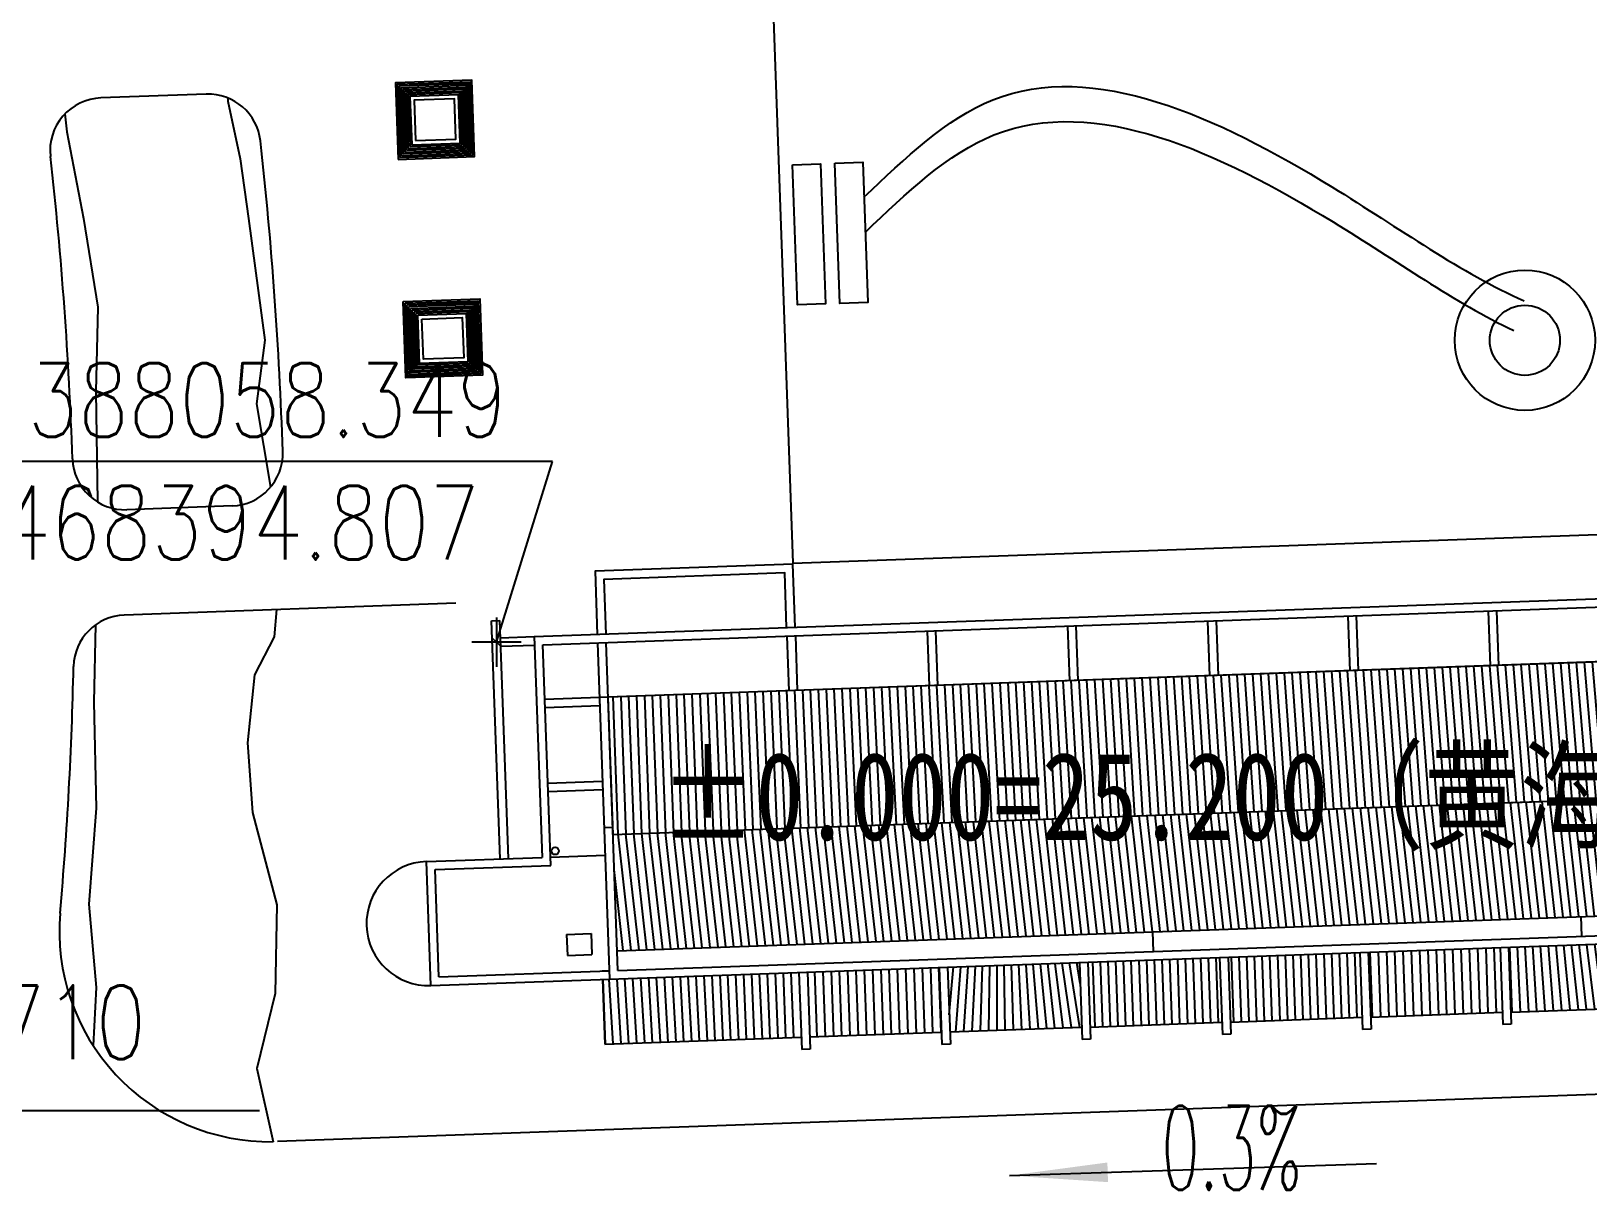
# Model space of a CAD drawing. Header units: millimetres. Extents: x 468001845 to 468595845, y 3387484553 to 3388325553.
# Drawn here: x 468381542 to 468425916, y 3388042730 to 3388075774 of the extents above; entities that cross this region are included whole.
import ezdxf
from ezdxf.enums import TextEntityAlignment as Align

# ---------------------------------------------------------------- set-up
doc = ezdxf.new("R2010")
doc.units = ezdxf.units.MM
for name, color, linetype in [('F-PLANT', 3, 'Continuous'), ('F-水体', 150, 'Continuous'), ('N-ROAD', 4, 'Continuous'), ('PUB_DIM', 3, 'Continuous'), ('PUB_TEXT', 7, 'Continuous'), ('WALL', 7, 'Continuous'), ('小品', 36, 'Continuous'), ('屋顶', 7, 'Continuous')]:
    doc.layers.add(name, color=color, linetype=linetype)
doc.styles.add('-黑体', font='', dxfattribs={"width": 0.8})
doc.styles.add('_DIMFONT', font='TXT.shx')
doc.styles.add('_TXT', font='SIMPLEX.shx', dxfattribs={"width": 0.6})
doc.styles.add('DIM_FONT', font='SIMPLEX.shx', dxfattribs={"width": 0.8})
doc.styles.get('-黑体').set_extended_font_data('SimHei')

# ---------------------------------------------------------------- blocks, each defined once
blk = doc.blocks.new('_ARROW')
blk.add_solid([(0, 0), (-1, 0.1), (-1, -0.1)])
blk = doc.blocks.new('A$C747330C4')
h = blk.add_hatch()
h.set_pattern_fill('LINE', color=252, scale=1800, angle=90, style=0)
h.set_pattern_definition([(92.04117345145946, (-139543.7572042942, 89288.21204280853), (-224.857235198118, -8.013973986621561), [])])
h.paths.add_polyline_path([(44395.74753403664, 9798.211878299713), (7235.747534036636, 9798.211876869202), (7235.747534036636, 5878.211876869202), (44395.74753391743, 5878.211877822876)])
h.paths.add_polyline_path([(44395.74753403664, 5878.211877822876), (7235.747534036636, 5878.211876869202), (7235.747534036636, 2558.211876869202), (44395.74753403664, 2558.21187877655)])
h.paths.add_polyline_path([(12395.74753391743, 1758.211876869202), (6995.747534036636, 1758.211876869202), (6795.747533917427, 1758.211876869202), (6795.747533917427, -91.78812313079834), (12395.74753403664, -91.78812313079834)])
h.paths.add_polyline_path([(16395.74753391743, 1758.211876869202), (12635.74753391743, 1758.211877346039), (12635.74753403664, -91.78812408447266), (16395.74753403664, -91.78812217712402)])
h.paths.add_polyline_path([(20395.74753403664, 1758.211877346039), (16635.74753403664, 1758.211877346039), (16635.74753403664, -91.78812313079834), (20395.74753403664, -91.78812313079834)])
h.paths.add_polyline_path([(24395.74753403664, 1758.211877346039), (20635.74753403664, 1758.211877346039), (20635.74753391743, -91.78812313079834), (24395.74753391743, -91.78812408447266)])
h.paths.add_polyline_path([(28395.74753391743, 1758.211877346039), (24635.74753391743, 1758.211877346039), (24635.74753391743, -91.78812217712402), (28395.74753403664, -91.78812313079834)])
h.paths.add_polyline_path([(32395.74753403664, 1758.211877346039), (28635.74753391743, 1758.211877346039), (28635.74753403664, -91.78812313079834), (32395.74753403664, -91.78812313079834)])
h.paths.add_polyline_path([(36395.74753391743, 1758.211877346039), (32635.74753403664, 1758.211877346039), (32635.74753391743, -91.78812313079834), (36395.74753391743, -91.78812217712402)])
h.paths.add_polyline_path([(40395.74753403664, 1758.211877822876), (36635.74753403664, 1758.211877822876), (36635.74753403664, -91.78812170028687), (40395.74753391743, -91.78812265396118)])
h.paths.add_polyline_path([(44835.74753403664, 1998.211877346039), (44635.74753403664, 1998.211877822876), (44635.74753403664, 1758.211877346039), (40635.74753391743, 1758.211877822876), (40635.74753391743, -91.78812217712402), (44835.74753391743, -91.78812217712402)])
for p, q in [((3995.747533917427, 5298.211876869202), (3995.747534036636, 12088.2118768692)), ((3995.747534036636, 12088.2118768692), (4235.747534036636, 12088.2118768692)), ((4235.747533917427, 5298.211876392365), (4235.747534036636, 12088.2118768692)), ((4235.747534036636, 11598.2118768692), (5195.747533917427, 11598.21187734604)), ((5195.747533917427, 11598.21187734604), (47935.74753391743, 11598.21187829971)), ((5195.747533917427, 11598.21187734604), (5195.747534036636, 5298.211876869202)), ((4235.747533917427, 11358.2118768692), (5195.747534036636, 11358.21187639236)), ((5435.747533917427, 11358.21187734604), (47695.74753403664, 11358.21187782288)), ((5435.747533917427, 5058.211876869202), (5435.747533917427, 11358.21187734604)), ((6995.747534036636, 11358.2118768692), (6995.747534036636, 1758.211876869202)), ((7235.747534036636, 1998.211876869202), (7235.747533917427, 11358.21187639236)), ((12395.74753391743, 11358.2118768692), (12395.74753391743, 9798.211876869202)), ((12635.74753403664, 11358.2118768692), (12635.74753391743, 9798.211876869202)), ((16395.74753403664, 11358.2118768692), (16395.74753403664, 9798.211876869202)), ((16635.74753391743, 11358.2118768692), (16635.74753403664, 9798.211876869202)), ((20395.74753391743, 11358.2118768692), (20395.74753403664, 9798.211876869202)), ((20635.74753391743, 11358.21187639236), (20635.74753391743, 9798.211876869202)), ((24395.74753403664, 11358.2118768692), (24395.74753391743, 9798.211876869202)), ((24635.74753403664, 11358.2118768692), (24635.74753391743, 9798.211876869202)), ((28395.74753391743, 11358.2118768692), (28395.74753391743, 9798.211876869202)), ((28635.74753403664, 11358.2118768692), (28635.74753403664, 9798.211876392365)), ((32395.74753403664, 11358.21187639236), (32395.74753403664, 9798.211877346039)), ((32635.74753391743, 11358.2118768692), (32635.74753403664, 9798.211876869202)), ((6995.747533917427, 9798.211876392365), (5435.747534036636, 9798.211876869202)), ((44635.74753403664, 9798.211878299713), (6995.747533917427, 9798.211876392365)), ((6995.747533917427, 9558.211876869202), (5435.747534036636, 9558.211877346039)), ((6995.747533917427, 7398.211876869202), (5435.747534036636, 7398.211876869202)), ((6995.747533917427, 7158.211876392365), (5435.747534036636, 7158.211876869202)), ((7235.747534036636, 6078.211876392365), (6995.747533917427, 6078.211876869202)), ((7235.747534036636, 5878.211876869202), (44395.74753391743, 5878.211877822876)), ((1895.747534036636, 1758.211876869202), (1895.747534036636, 5298.211876869202)), ((1895.747534036636, 5298.211876869202), (5195.747534036636, 5298.211876869202)), ((2135.747533917427, 1998.211877346039), (2135.747534036636, 5058.211876869202)), ((2135.747534036636, 5058.211876869202), (5435.747533917427, 5058.211876869202)), ((5435.747533917427, 5298.211876869202), (6995.747534036636, 5298.211876869202)), ((5815.745249152184, 3078.210314750671), (6515.745249032974, 3078.210314750671)), ((5815.745249152184, 3078.210314750671), (5815.745249032974, 2478.210314750671)), ((6515.745249032974, 3078.210314750671), (6515.745249152184, 2478.210314273834)), ((5815.745249032974, 2478.210314750671), (6515.745249152184, 2478.210314273834)), ((7235.747533917427, 2558.211876869202), (44395.74753391743, 2558.211878299713)), ((22520.723772645, 1998.211876392365), (22520.723772645, 2558.211876392365)), ((34736.7182507515, 1998.211876869202), (34736.7182507515, 2558.211876869202)), ((2135.747533917427, 1998.211877346039), (6995.747533917427, 1998.211876869202)), ((6995.747533917427, 1998.211876869202), (6795.747533917427, 1998.211876869202)), ((7235.747534036636, 1998.211876869202), (44395.74753403664, 1998.211877822876)), ((1895.747534036636, 1758.211876869202), (6995.747534036636, 1758.211876869202)), ((6795.747533917427, 1758.211876869202), (6795.747533917427, -91.78812313079834)), ((6995.747534036636, 1758.211876869202), (44635.74753403664, 1758.211877822876)), ((12395.74753391743, 1758.211876869202), (12395.74753403664, -441.7881231307983)), ((12635.74753391743, 1758.211876869202), (12635.74753403664, -441.7881231307983)), ((16395.74753391743, 1758.211876869202), (16395.74753403664, -441.7881231307983)), ((16635.74753403664, 1758.211876869202), (16635.74753403664, -441.7881226539612)), ((20395.74753403664, 1758.211876869202), (20395.74753403664, -441.7881231307983)), ((20635.74753403664, 1758.211876869202), (20635.74753391743, -441.7881236076355)), ((24395.74753403664, 1758.211876869202), (24395.74753391743, -441.7881231307983)), ((24635.74753391743, 1758.211876392365), (24635.74753391743, -441.7881231307983)), ((28395.74753391743, 1758.211876869202), (28395.74753403664, -441.7881226539612)), ((28635.74753391743, 1758.211876869202), (28635.74753403664, -441.7881231307983)), ((32395.74753403664, 1758.211876869202), (32395.74753403664, -441.7881236076355)), ((32635.74753403664, 1758.211876869202), (32635.74753391743, -441.7881231307983)), ((6795.747533917427, -91.78812313079834), (12395.74753391743, -91.78812313079834)), ((12635.74753403664, -91.7881236076355), (16395.74753403664, -91.78812265396118)), ((16635.74753391743, -91.78812313079834), (20395.74753403664, -91.78812313079834)), ((20635.74753391743, -91.78812313079834), (24395.74753391743, -91.7881236076355)), ((24635.74753391743, -91.78812265396118), (28395.74753391743, -91.78812313079834)), ((28635.74753391743, -91.78812313079834), (32395.74753403664, -91.78812313079834)), ((32635.74753403664, -91.78812313079834), (36395.74753403664, -91.78812265396118))]:
    blk.add_line(p, q)
for points in [[(12635.74753391743, 11598.21187734604), (12635.74753403664, 13398.21187734604), (6995.747534036636, 13398.21187639236), (6995.747533917427, 11598.21187639236)], [(12395.74753403664, 11598.2118768692), (12395.74753391743, 13158.2118768692), (7235.747533917427, 13158.2118768692), (7235.747534036636, 11598.21187734604)]]:
    blk.add_lwpolyline(points)
blk.add_lwpolyline([(7235.747534036636, 5878.211876869202), (44395.74753391743, 5878.211877822876), (44395.74753403664, 9798.211878299713), (7235.747534036636, 9798.211877346039)], close=True)
blk.add_circle((5575.577040910721, 5467.709582805634), 104.8546414661687)
blk.add_arc((1895.747534036636, 3528.211876869202), 1770, 90, 270)
at = {"layer": 'WALL'}
for p, q in [((12635.74753403664, -441.7881231307983), (12395.74753403664, -441.7881231307983)), ((16635.74753403664, -441.7881226539612), (16395.74753403664, -441.7881231307983)), ((20635.74753391743, -441.7881236076355), (20395.74753403664, -441.7881231307983)), ((24635.74753391743, -441.7881231307983), (24395.74753391743, -441.7881231307983)), ((28635.74753403664, -441.7881231307983), (28395.74753403664, -441.7881226539612)), ((32635.74753391743, -441.7881231307983), (32395.74753403664, -441.7881236076355))]:
    blk.add_line(p, q, dxfattribs=at)
blk = doc.blocks.new('_DIMZB1')
blk.add_line((0, 0), (3000, 0))
at = {"style": '_DIMFONT', "width": 0.8}
for tag, p in [('X=', (1500, 250)), ('Y=', (1500, -250))]:
    blk.add_attdef(tag, text='', height=300, dxfattribs=at).set_placement(p, align=Align.MIDDLE)

msp = doc.modelspace()

# ---------------------------------------------------------------- linework, layer by layer
msp.add_line((468394930.7575579, 3388058233.414663), (468394682.3616014, 3388058464.714142))
at = {"layer": 'F-PLANT'}
msp.add_lwpolyline([(468436032.9870637, 3388080521.522027), (468402584.2241212, 3388079329.398873), (468402584.2241212, 3388079329.398873), (468402584.2241212, 3388079329.398873), (468403251.699111, 3388060601.289595), (468403251.699111, 3388060601.289595), (468403251.699111, 3388060601.289595), (468434989.2340585, 3388061732.424111, -0.7919076194788952), (468439899.2577934, 3388061106.910783), (468442105.5425183, 3388061185.54338), (468441143.8656385, 3388088168.411603), (468439065.1854198, 3388088094.326866), (468439273.1925672, 3388082258.032406), (468435975.2864509, 3388082140.494121), (468435975.2864509, 3388082140.494121)], format="xyb", close=True, dxfattribs=at)
for radius in [2000, 1000]:
    msp.add_circle((468424120.6164563, 3388066957.592837), radius, dxfattribs=at)
for points, knots in [([(468405281.3553943, 3388071035.201631), (468406455.024303, 3388072158.303818), (468410174.974207, 3388075717.982226), (468417470.4620987, 3388072359.758092), (468422323.5725821, 3388068863.921396), (468424097.140637, 3388068082.779484)], [0, 0, 0, 0, 4600.769195353702, 14582.16265168404, 20455.25902200544, 20455.25902200544, 20455.25902200544, 20455.25902200544]), ([(468405316.9730565, 3388070035.836141), (468406490.6419652, 3388071158.938327), (468410210.5918692, 3388074718.616737), (468417375.7741085, 3388071420.374279), (468422135.092535, 3388068025.19924), (468423801.465863, 3388067235.006324)], [0, 0, 0, 0, 4600.769195353702, 14582.16265168404, 20089.90499593318, 20089.90499593318, 20089.90499593318, 20089.90499593318])]:
    msp.add_open_spline(points, degree=3, knots=knots, dxfattribs=at)
at = {"layer": 'F-水体'}
for points in [[(468387146.8822142, 3388073867.206681), (468387146.8822142, 3388073779.735852), (468387499.4750142, 3388072134.935444), (468387734.5368809, 3388070431.391916), (468388204.6606144, 3388066965.56406), (468387969.5987477, 3388065144.536611), (468388365.6744128, 3388062769.012767)], [(468382502.8591897, 3388073410.971762), (468382563.1625981, 3388072898.593687), (468383033.2863316, 3388070431.391916), (468383444.6445984, 3388067905.449344), (468383385.8791318, 3388065496.993013), (468383431.5384216, 3388062347.714455)], [(468388531.7676883, 3388059276.159242), (468388469.8736624, 3388058497.25856), (468387910.2611389, 3388057414.238921), (468387713.3134366, 3388055480.396404), (468387850.6471179, 3388053492.025589), (468388542.7004837, 3388050859.001024), (468388499.8044516, 3388048332.669324), (468387978.0321454, 3388046187.923427), (468388438.1274797, 3388044104.451208)], [(468383375.8697953, 3388058841.019995), (468383324.5368119, 3388056634.572072), (468383394.7164166, 3388053618.038984), (468383184.1776025, 3388050882.113355), (468383394.7164167, 3388048496.946471), (468383305.6765122, 3388046850.358239)]]:
    msp.add_lwpolyline(points, dxfattribs=at)
at = {"layer": 'N-ROAD'}
for p, q in [((468386534.366971, 3388073974.342645), (468383527.6198564, 3388073867.181348)), ((468387269.1264942, 3388062233.063099), (468384271.0199521, 3388062126.209754)), ((468393646.3099192, 3388059458.442939), (468384197.3902422, 3388059121.68083)), ((468437978.469446, 3388045868.828074), (468388560.7491891, 3388044107.566867))]:
    msp.add_line(p, q, dxfattribs=at)
for centre, radius, start, end in [((468386587.793464, 3388072475.294411), 1500, 6.330578974790454, 92.04117305613175), ((468383581.0463495, 3388072368.133113), 1500, 92.04117305613175, 186.4478028776751), ((468274276.8442379, 3388060015.354286), 114500, 1.88489846824172, 6.330578974790454), ((468274276.8442379, 3388060015.354286), 108500, 1.880634130780303, 6.447802877675104), ((468387215.7000008, 3388063732.111335), 1500, 272.0411730561318, 1.88489846824172), ((468384217.5934588, 3388063625.257988), 1500, 181.8806341307803, 272.0411730561318), ((468384250.8167356, 3388057622.632596), 1500, 92.04117305613175, 178.7536107788783), ((468274276.8442379, 3388060015.354286), 108500, 355.0340292672392, 358.7536107788783), ((468388347.0432158, 3388050103.759806), 6000, 175.0340292672392, 270.8698239911359)]:
    msp.add_arc(centre, radius, start, end, dxfattribs=at)
at = {"layer": 'PUB_DIM'}
for p, q in [((468394806.5595796, 3388058349.064403), (468396406.661091, 3388063503.971787)), ((468394806.5595796, 3388059049.064403), (468394806.5595796, 3388057649.064403)), ((468395506.5595796, 3388058349.064403), (468394106.5595796, 3388058349.064403)), ((468380053.5944262, 3388044991.320125), (468388053.5944262, 3388044991.320125))]:
    msp.add_line(p, q, dxfattribs=at)
msp.add_lwpolyline([(468409430.28013, 3388043138.150109), (468419892.9426883, 3388043483.851615)], dxfattribs=at)
at = {"layer": '小品'}
for points in [[(468392003.9836342, 3388072117.515611), (468394182.6004015, 3388072195.162114), (468394104.9538978, 3388074373.778883), (468391926.33713, 3388074296.132379)], [(468392052.1710252, 3388072169.26477), (468394130.8512439, 3388072243.349506), (468394056.7665067, 3388074322.029725), (468391978.086288, 3388074247.944988)], [(468392100.3584166, 3388072221.013926), (468394079.1020864, 3388072291.536898), (468394008.5791149, 3388074270.280567), (468392029.8354456, 3388074199.757596)], [(468392148.545808, 3388072272.763083), (468394027.3529289, 3388072339.724289), (468393960.3917239, 3388074218.53141), (468392081.584603, 3388074151.570205)], [(468392196.7331994, 3388072324.512241), (468393975.6037714, 3388072387.91168), (468393912.2043325, 3388074166.782252), (468392133.3337606, 3388074103.382812)], [(468392244.9205909, 3388072376.261399), (468393923.8546134, 3388072436.099072), (468393864.016941, 3388074115.033094), (468392185.0829182, 3388074055.195421)], [(468392293.1079819, 3388072428.010557), (468393872.1054559, 3388072484.286463), (468393815.8295496, 3388074063.283937), (468392236.832076, 3388074007.00803)], [(468392341.2953736, 3388072479.759713), (468393820.3562984, 3388072532.473855), (468393767.642158, 3388074011.534779), (468392288.5812336, 3388073958.820639)], [(468392148.5583031, 3388068061.018768), (468394327.1750704, 3388068138.665271), (468394404.8215744, 3388065960.048503), (468392226.2048067, 3388065882.401999)], [(468392200.3074602, 3388068012.831376), (468394278.987679, 3388068086.916114), (468394353.0724171, 3388066008.235895), (468392274.3921984, 3388065934.151158)], [(468392252.056618, 3388067964.643985), (468394230.8002877, 3388068035.166957), (468394301.3232591, 3388066056.423286), (468392322.5795897, 3388065985.900316)], [(468392303.8057756, 3388067916.456594), (468394182.6128964, 3388067983.417799), (468394249.5741018, 3388066104.610678), (468392370.7669809, 3388066037.649472)], [(468392355.5549332, 3388067868.269202), (468394134.4255053, 3388067931.668641), (468394197.8249441, 3388066152.798068), (468392418.9543722, 3388066089.398631)], [(468392407.304091, 3388067820.08181), (468394086.2381135, 3388067879.919484), (468394146.0757864, 3388066200.985461), (468392467.1417634, 3388066141.147789)], [(468392459.0532482, 3388067771.89442), (468394038.0507222, 3388067828.170326), (468394094.3266287, 3388066249.172853), (468392515.3291551, 3388066192.896945)], [(468392510.802406, 3388067723.707028), (468393989.8633309, 3388067776.421169), (468394042.577471, 3388066297.360243), (468392563.5165465, 3388066244.646103)]]:
    msp.add_lwpolyline(points, close=True, dxfattribs=at)
at = {"layer": '小品', "color": 4}
for points in [[(468392389.4827648, 3388072531.508873), (468393768.6071404, 3388072580.661245), (468393719.4547667, 3388073959.785622), (468392340.3303912, 3388073910.633247)], [(468392501.7613001, 3388072651.596563), (468393651.0316134, 3388072692.556875), (468393610.0713021, 3388073841.827188), (468392460.8009888, 3388073800.866877)], [(468392562.5515636, 3388067675.519637), (468393941.6759392, 3388067724.672011), (468393990.8283135, 3388066345.547635), (468392611.7039378, 3388066296.395261)], [(468392683.0942795, 3388067563.729759), (468393832.3645928, 3388067604.690071), (468393873.3249048, 3388066455.419757), (468392724.0545915, 3388066414.459446)]]:
    msp.add_lwpolyline(points, close=True, dxfattribs=at)
at = {"layer": '屋顶'}
for points in [[(468403247.0067525, 3388071963.331796), (468404046.4991443, 3388071991.825925), (468404188.9697931, 3388067994.363966), (468403389.4774014, 3388067965.869837)], [(468404446.2453403, 3388072006.07299), (468405245.7377321, 3388072034.567121), (468405388.2083809, 3388068037.105162), (468404588.7159891, 3388068008.611032)]]:
    msp.add_lwpolyline(points, close=True, dxfattribs=at)

# ---------------------------------------------------------------- block references
at = {"rotation": 2.041173451459494}
msp.add_blockref('A$C747330C4', (468391102.2506025, 3388046731.542263), dxfattribs=at)
at = {"layer": 'PUB_DIM'}
ref = msp.add_blockref('_DIMZB1', (468396406.661091, 3388063503.971787), dxfattribs=dict(at, xscale=7, yscale=7, zscale=7, rotation=180))
ref.add_attrib('X=', 'Y=468394.807', dxfattribs={"layer": '0', "height": 2100, "style": '_DIMFONT', "width": 0.8}).set_placement((468385906.661091, 3388061753.971787), align=Align.MIDDLE)
ref.add_attrib('Y=', 'X=3388058.349', dxfattribs={"layer": '0', "height": 2100, "style": '_DIMFONT', "width": 0.8}).set_placement((468385906.661091, 3388065253.971787), align=Align.MIDDLE)
at = {"layer": 'PUB_DIM', "xscale": 2800, "yscale": 2800, "zscale": 2800, "rotation": 181.892446957}
msp.add_blockref('_ARROW', (468409430.28013, 3388043138.150109), dxfattribs=at)

# ---------------------------------------------------------------- texts
at = {"layer": 'PUB_DIM', "style": 'DIM_FONT', "width": 0.8}
msp.add_text('24.710', height=2100, dxfattribs=at).set_placement((468384819.5944262, 3388046461.320125), align=Align.RIGHT)
at = {"layer": 'PUB_TEXT'}
for s, height, style, width, p in [('%%p0.000=25.200（黄海高程）', 2500, '-黑体', 0.8, (468399470.1932463, 3388052710.090343)), ('0.3%', 2400, '_TXT', 0.5249999999999999, (468413764.8392076, 3388042730.109344))]:
    msp.add_text(s, height=height, dxfattribs=dict(at, style=style, width=width)).set_placement(p)

doc.saveas('drawing.dxf')
